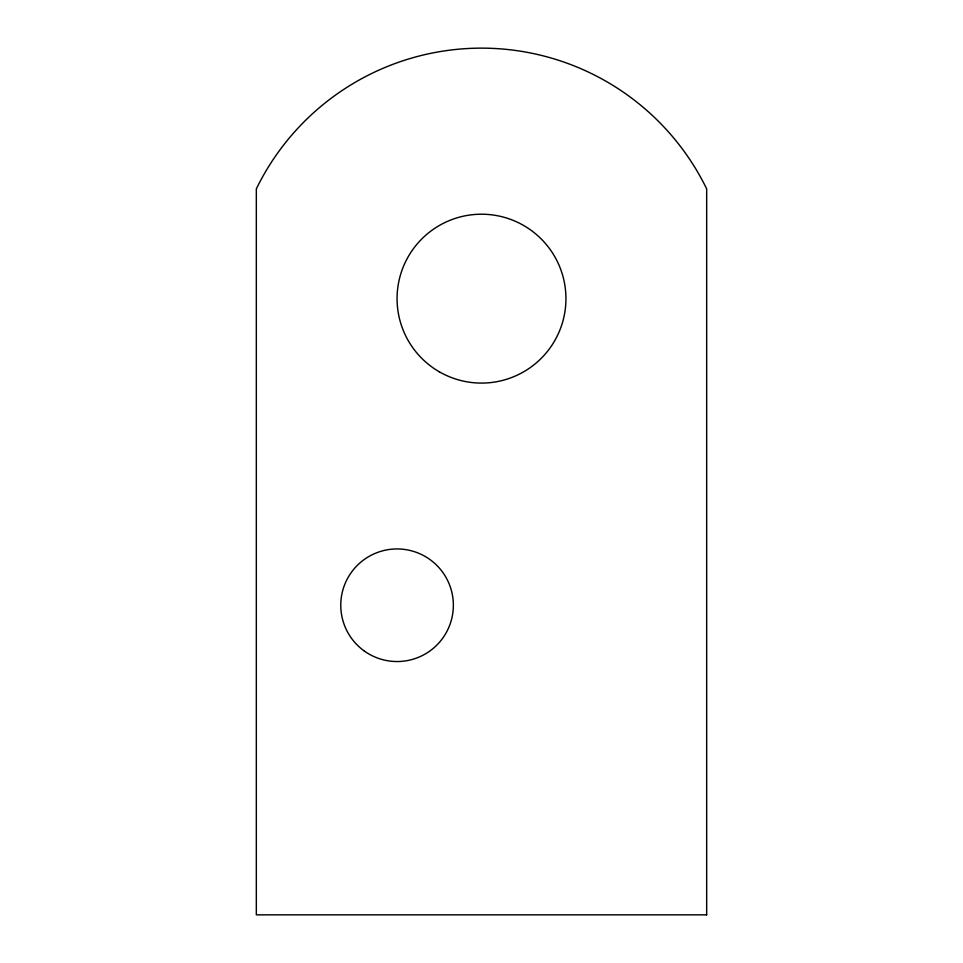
<?xml version="1.0" encoding="UTF-8"?>
<svg xmlns="http://www.w3.org/2000/svg" width="963" height="963" viewBox="0 0 963 963"><rect width="100%" height="100%" fill="white"/><g stroke="black" fill="none" stroke-linecap="round" stroke-linejoin="round"><path stroke-width="1.44" d="M706.673 914.85L256.327 914.85L256.327 188.88A250.5 250.5 0 0 1 706.673 188.88L706.673 914.85M439.284 371.778A84.443 84.443 0 0 0 565.943 298.65A84.443 84.443 0 0 0 439.284 225.523A84.443 84.443 0 0 0 439.284 371.778M364.411 651.096A56.287 56.287 0 0 0 453.104 610.578A56.287 56.287 0 0 0 373.668 554.038A56.287 56.287 0 0 0 364.411 651.096"/></g></svg>
